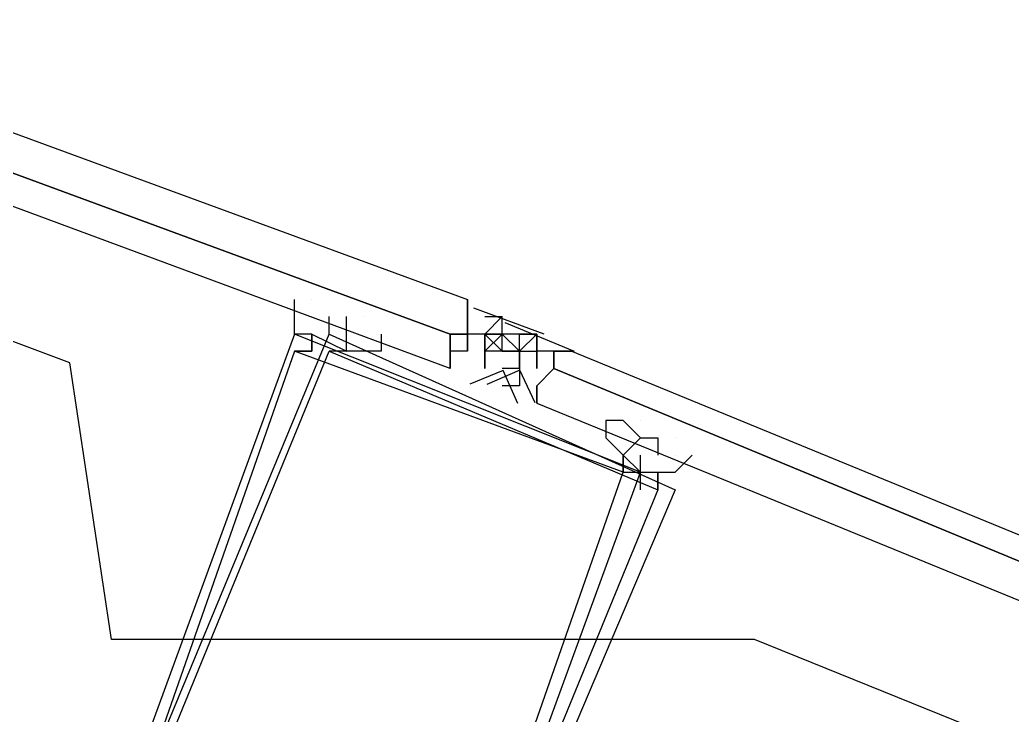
# Model space of a CAD drawing. Header units: feet. Extents: x -84 to 198, y -22 to 181.
# Drawn here: x 126.601 to 127.367, y 146.431 to 146.967 of the extents above; entities that cross this region are included whole.
import ezdxf

# ---------------------------------------------------------------- set-up
doc = ezdxf.new("R2010")
doc.units = ezdxf.units.FT
doc.layers.add('A-AREA-UNIDAD', color=30, linetype='CONTINUOUS')
doc.layers.add('A-LINEA', color=7, linetype='CONTINUOUS')

msp = doc.modelspace()

# ---------------------------------------------------------------- linework, layer by layer
at = {"layer": 'A-AREA-UNIDAD'}
msp.add_lwpolyline([(134, 143.5378), (130.912, 144.9422), (130.4, 144.9422), (130.208, 145.2622), (127.168, 146.4889), (126.672, 146.4889), (126.64, 146.7022), (123.52, 147.8578), (122.88, 147.8933), (122.848, 148.0889), (115.808, 150.2578), (115.2, 150.2578), (115.168, 150.4178), (111.328, 151.2178), (111.28, 151.3778), (104, 152.7289), (99.072, 153.3689), (92.192, 153.9022), (87.92, 153.9733)], dxfattribs=at)
at = {"layer": 'A-LINEA'}
for p, q in [((126.8267, 146.7511), (126.8267, 146.7511)), ((126.8267, 146.7511), (126.8267, 146.7511)), ((126.9467, 146.7511), (126.9467, 146.7511)), ((126.9467, 146.7511), (126.9467, 146.7511)), ((126.9467, 146.7511), (126.9467, 146.7511)), ((126.9467, 146.7511), (126.9467, 146.7511)), ((126.9512, 146.7445), (127.0056, 146.7245)), ((126.9512, 146.7445), (127.0056, 146.7245)), ((126.8267, 146.7378), (126.8267, 146.7378)), ((126.8267, 146.7378), (126.8267, 146.7378)), ((126.8667, 146.7378), (126.8667, 146.7378)), ((126.8667, 146.7378), (126.8667, 146.7378)), ((126.8667, 146.7378), (126.8667, 146.7378)), ((126.8667, 146.7378), (126.8667, 146.7378)), ((126.9467, 146.7378), (126.9467, 146.7378)), ((126.9467, 146.7378), (126.9467, 146.7378)), ((126.9467, 146.7244), (126.9467, 146.7378)), ((126.9467, 146.7378), (126.9467, 146.7378)), ((126.9467, 146.7378), (126.9467, 146.7378)), ((126.9467, 146.7378), (126.9467, 146.7378)), ((126.9467, 146.7378), (126.9467, 146.7378)), ((126.9467, 146.7378), (126.9467, 146.7378)), ((126.9467, 146.7378), (126.9467, 146.7378)), ((126.9467, 146.7378), (126.9467, 146.7378)), ((126.9467, 146.7378), (126.9467, 146.7378)), ((126.9467, 146.7378), (126.9467, 146.7378)), ((126.9467, 146.7244), (126.9467, 146.7378)), ((126.9467, 146.7244), (126.9467, 146.7378)), ((126.9467, 146.7378), (126.9467, 146.7378)), ((126.9467, 146.7378), (126.9467, 146.7378)), ((126.9467, 146.7378), (126.9467, 146.7378)), ((126.9467, 146.7378), (126.9467, 146.7378)), ((126.9467, 146.7378), (126.9467, 146.7378)), ((126.9467, 146.7378), (126.9467, 146.7378)), ((126.9467, 146.7378), (126.9467, 146.7378)), ((126.9467, 146.7378), (126.9467, 146.7378)), ((126.9467, 146.7244), (126.9467, 146.7378)), ((126.9467, 146.7378), (126.9467, 146.7378)), ((126.9467, 146.7378), (126.9467, 146.7378)), ((126.9467, 146.7378), (126.9467, 146.7378)), ((126.9467, 146.7378), (126.9467, 146.7378)), ((126.9467, 146.7378), (126.9467, 146.7378)), ((126.9467, 146.7378), (126.9467, 146.7378)), ((126.9467, 146.7378), (126.9467, 146.7378)), ((126.9467, 146.7378), (126.9467, 146.7378)), ((126.9467, 146.7378), (126.9467, 146.7378)), ((126.9467, 146.7244), (126.9467, 146.7378)), ((126.9467, 146.7244), (126.9467, 146.7378)), ((126.9467, 146.7378), (126.9467, 146.7378)), ((126.9467, 146.7378), (126.9467, 146.7378)), ((126.9467, 146.7378), (126.9467, 146.7378)), ((126.9467, 146.7378), (126.9467, 146.7378)), ((126.9467, 146.7378), (126.9467, 146.7378)), ((126.9467, 146.7378), (126.9467, 146.7378)), ((126.96, 146.7378), (126.96, 146.7378)), ((126.96, 146.7378), (126.96, 146.7378)), ((126.96, 146.7378), (126.96, 146.7378)), ((126.96, 146.7378), (126.96, 146.7378)), ((126.96, 146.7378), (126.96, 146.7378)), ((126.96, 146.7378), (126.96, 146.7378)), ((126.96, 146.7378), (126.96, 146.7378)), ((126.96, 146.7378), (126.96, 146.7378)), ((126.96, 146.7378), (126.9733, 146.7378)), ((126.96, 146.7378), (126.96, 146.7378)), ((126.96, 146.7378), (126.96, 146.7378)), ((126.96, 146.7378), (126.96, 146.7378)), ((126.96, 146.7378), (126.96, 146.7378)), ((126.96, 146.7378), (126.96, 146.7378)), ((126.96, 146.7378), (126.96, 146.7378)), ((126.96, 146.7378), (126.96, 146.7378)), ((126.96, 146.7378), (126.96, 146.7378)), ((126.96, 146.7378), (126.96, 146.7378)), ((126.96, 146.7378), (126.9733, 146.7378)), ((126.96, 146.7378), (126.96, 146.7378)), ((126.9733, 146.7244), (126.9733, 146.7378)), ((126.9733, 146.7378), (126.9733, 146.7378)), ((126.9733, 146.7378), (126.9733, 146.7378)), ((126.9733, 146.7378), (126.9733, 146.7378)), ((126.9733, 146.7378), (126.9733, 146.7378)), ((126.9733, 146.7378), (126.9733, 146.7378)), ((126.9733, 146.7378), (126.9733, 146.7378)), ((126.9733, 146.7378), (126.9733, 146.7378)), ((126.9733, 146.7244), (126.9733, 146.7378)), ((126.9733, 146.7378), (126.9733, 146.7378)), ((126.9733, 146.7378), (126.9733, 146.7378)), ((126.9733, 146.7378), (126.9733, 146.7378)), ((126.9733, 146.7378), (126.9733, 146.7378)), ((126.9733, 146.7378), (126.9733, 146.7378)), ((126.9733, 146.7378), (126.9733, 146.7378)), ((126.9733, 146.7378), (126.9733, 146.7378)), ((126.9754, 146.7333), (127.029, 146.7112)), ((126.9754, 146.7333), (127.029, 146.7112)), ((126.9333, 146.7244), (126.9333, 146.7244)), ((126.9333, 146.7244), (126.9333, 146.7244)), ((126.9333, 146.7244), (126.9333, 146.7244)), ((126.9333, 146.7244), (126.9333, 146.7244)), ((126.9333, 146.7244), (126.9333, 146.7244)), ((126.9333, 146.7244), (126.9333, 146.7244)), ((126.9467, 146.7111), (126.9467, 146.7244)), ((126.9467, 146.7244), (126.9467, 146.7244)), ((126.9467, 146.7244), (126.9467, 146.7244)), ((126.9467, 146.7244), (126.9467, 146.7244)), ((126.9467, 146.7111), (126.9467, 146.7244)), ((126.9467, 146.7244), (126.9467, 146.7244)), ((126.9467, 146.7244), (126.9467, 146.7111)), ((126.9467, 146.7244), (126.9467, 146.7244)), ((126.9467, 146.7244), (126.9467, 146.7244)), ((126.96, 146.7244), (126.9467, 146.7244)), ((126.96, 146.7244), (126.9467, 146.7244)), ((126.9467, 146.7244), (126.9467, 146.7244)), ((126.9467, 146.7244), (126.9467, 146.7244)), ((126.9467, 146.7244), (126.9467, 146.7244)), ((126.9467, 146.7244), (126.9467, 146.7244)), ((126.9467, 146.7244), (126.9467, 146.7244)), ((126.9467, 146.7244), (126.9467, 146.7244)), ((126.9467, 146.7244), (126.9467, 146.7244)), ((126.9467, 146.7244), (126.9467, 146.7244)), ((126.9467, 146.7244), (126.9467, 146.7244)), ((126.9467, 146.7244), (126.9467, 146.7244)), ((126.9467, 146.7111), (126.9467, 146.7244)), ((126.9467, 146.7244), (126.9467, 146.7244)), ((126.9467, 146.7244), (126.9467, 146.7244)), ((126.9467, 146.7244), (126.9467, 146.7244)), ((126.9467, 146.7111), (126.9467, 146.7244)), ((126.9467, 146.7244), (126.9467, 146.7244)), ((126.9467, 146.7244), (126.9467, 146.7111)), ((126.9467, 146.7244), (126.9467, 146.7244)), ((126.9467, 146.7244), (126.9467, 146.7244)), ((126.96, 146.7244), (126.9467, 146.7244)), ((126.96, 146.7244), (126.9467, 146.7244)), ((126.9467, 146.7244), (126.9467, 146.7244)), ((126.9467, 146.7244), (126.9467, 146.7244)), ((126.9467, 146.7244), (126.9467, 146.7244)), ((126.9467, 146.7244), (126.9467, 146.7244)), ((126.9467, 146.7244), (126.9467, 146.7244)), ((126.9467, 146.7244), (126.9467, 146.7244)), ((126.9467, 146.7244), (126.9467, 146.7244)), ((126.9467, 146.7244), (126.9467, 146.7244)), ((126.9467, 146.7244), (126.9467, 146.7244)), ((126.9467, 146.7244), (126.9467, 146.7244)), ((126.96, 146.7244), (126.96, 146.7244)), ((126.96, 146.7244), (126.96, 146.7244)), ((126.96, 146.7244), (126.96, 146.7244)), ((126.96, 146.7244), (126.96, 146.7244)), ((126.96, 146.7244), (126.96, 146.7111)), ((126.9733, 146.7244), (126.96, 146.7111)), ((126.9733, 146.7111), (126.96, 146.7244)), ((126.9733, 146.7244), (126.96, 146.7244)), ((126.96, 146.7244), (126.96, 146.7244)), ((126.96, 146.7244), (126.96, 146.7244)), ((126.9733, 146.7244), (126.96, 146.7244)), ((126.96, 146.7244), (126.96, 146.7244)), ((126.96, 146.7244), (126.96, 146.7244)), ((126.9733, 146.7244), (126.96, 146.7244)), ((126.96, 146.7244), (126.96, 146.7244)), ((126.96, 146.7244), (126.96, 146.7244)), ((126.96, 146.7244), (126.96, 146.7244)), ((126.9733, 146.7244), (126.96, 146.7244)), ((126.96, 146.7244), (126.96, 146.7244)), ((126.96, 146.7244), (126.96, 146.7244)), ((126.96, 146.7244), (126.96, 146.7244)), ((126.96, 146.7111), (126.96, 146.7244)), ((126.96, 146.7244), (126.96, 146.7244)), ((126.96, 146.7244), (126.96, 146.7244)), ((126.96, 146.7244), (126.96, 146.7244)), ((126.96, 146.7244), (126.96, 146.7244)), ((126.96, 146.7244), (126.96, 146.7244)), ((126.96, 146.7244), (126.96, 146.7244)), ((126.96, 146.7244), (126.96, 146.7244)), ((126.96, 146.7244), (126.96, 146.7244)), ((126.96, 146.7244), (126.96, 146.7244)), ((126.96, 146.7244), (126.96, 146.7244)), ((126.96, 146.7244), (126.96, 146.7244)), ((126.96, 146.7244), (126.96, 146.7244)), ((126.96, 146.7244), (126.96, 146.7244)), ((126.96, 146.7244), (126.96, 146.7244)), ((126.96, 146.7244), (126.96, 146.7244)), ((126.96, 146.7244), (126.96, 146.7244)), ((126.96, 146.7244), (126.9733, 146.7244)), ((126.96, 146.7244), (126.9733, 146.7244)), ((126.96, 146.7244), (126.9733, 146.7244)), ((126.96, 146.7244), (126.96, 146.7244)), ((126.96, 146.7244), (126.96, 146.7244)), ((126.96, 146.7244), (126.96, 146.7244)), ((126.96, 146.7244), (126.96, 146.7244)), ((126.96, 146.7244), (126.96, 146.7111)), ((126.9733, 146.7244), (126.96, 146.7111)), ((126.9733, 146.7111), (126.96, 146.7244)), ((126.9733, 146.7244), (126.96, 146.7244)), ((126.96, 146.7244), (126.96, 146.7244)), ((126.96, 146.7244), (126.96, 146.7244)), ((126.9733, 146.7244), (126.96, 146.7244)), ((126.96, 146.7244), (126.96, 146.7244)), ((126.96, 146.7244), (126.96, 146.7244)), ((126.9733, 146.7244), (126.96, 146.7244)), ((126.96, 146.7244), (126.96, 146.7244)), ((126.96, 146.7244), (126.96, 146.7244)), ((126.96, 146.7244), (126.96, 146.7244)), ((126.9733, 146.7244), (126.96, 146.7244)), ((126.96, 146.7244), (126.96, 146.7244)), ((126.96, 146.7244), (126.96, 146.7244)), ((126.96, 146.7244), (126.96, 146.7244)), ((126.96, 146.7111), (126.96, 146.7244)), ((126.96, 146.7244), (126.96, 146.7244)), ((126.96, 146.7244), (126.96, 146.7244)), ((126.96, 146.7244), (126.96, 146.7244)), ((126.96, 146.7244), (126.96, 146.7244)), ((126.96, 146.7244), (126.96, 146.7244)), ((126.96, 146.7244), (126.96, 146.7244)), ((126.96, 146.7244), (126.96, 146.7244)), ((126.96, 146.7244), (126.96, 146.7244)), ((126.96, 146.7244), (126.96, 146.7244)), ((126.96, 146.7244), (126.96, 146.7244)), ((126.96, 146.7244), (126.96, 146.7244)), ((126.96, 146.7244), (126.96, 146.7244)), ((126.96, 146.7244), (126.96, 146.7244)), ((126.96, 146.7244), (126.96, 146.7244)), ((126.96, 146.7244), (126.96, 146.7244)), ((126.96, 146.7244), (126.96, 146.7244)), ((126.96, 146.7244), (126.9733, 146.7244)), ((126.96, 146.7244), (126.9733, 146.7244)), ((126.96, 146.7244), (126.9733, 146.7244)), ((126.9733, 146.7244), (126.9733, 146.7244)), ((126.9733, 146.7244), (126.9733, 146.7244)), ((126.9733, 146.7244), (126.9733, 146.7244)), ((126.9733, 146.7244), (126.9733, 146.7244)), ((126.9733, 146.7244), (126.9733, 146.7244)), ((126.9733, 146.7244), (126.9733, 146.7244)), ((126.9733, 146.7244), (126.9733, 146.7244)), ((126.9733, 146.7244), (126.9733, 146.7244)), ((126.9733, 146.7244), (126.9733, 146.7244)), ((126.9733, 146.7244), (126.9733, 146.7244)), ((126.9733, 146.7244), (126.9733, 146.7244)), ((126.9733, 146.7244), (126.9733, 146.7244)), ((126.9733, 146.7244), (126.9733, 146.7244)), ((126.9733, 146.7244), (126.9733, 146.7244)), ((126.9733, 146.7244), (126.9733, 146.7244)), ((126.9733, 146.7244), (126.9733, 146.7244)), ((126.9733, 146.7244), (126.9733, 146.7244)), ((126.9733, 146.7244), (126.9733, 146.7244)), ((126.9733, 146.7244), (126.9733, 146.7244)), ((126.9867, 146.7244), (126.9733, 146.7244)), ((126.9867, 146.7244), (126.9733, 146.7244)), ((126.9733, 146.7244), (126.9733, 146.7244)), ((126.9733, 146.7244), (126.9733, 146.7244)), ((126.9733, 146.7244), (126.9733, 146.7244)), ((126.9733, 146.7244), (126.9733, 146.7244)), ((126.9733, 146.7244), (126.9733, 146.7244)), ((126.9733, 146.7244), (126.9733, 146.7244)), ((126.9733, 146.7244), (126.9733, 146.7244)), ((126.9733, 146.7244), (126.9733, 146.7244)), ((126.9733, 146.7244), (126.9733, 146.7244)), ((126.9733, 146.7111), (126.9733, 146.7244)), ((126.9733, 146.7244), (126.9733, 146.7244)), ((126.9733, 146.7244), (126.9733, 146.7244)), ((126.9867, 146.7244), (126.9733, 146.7244)), ((126.9733, 146.7244), (126.9733, 146.7244)), ((126.9733, 146.7244), (126.9733, 146.7244)), ((126.9733, 146.7244), (126.9733, 146.7244)), ((126.9733, 146.7244), (126.9733, 146.7244)), ((126.9733, 146.7244), (126.9733, 146.7244)), ((126.9733, 146.7244), (126.9733, 146.7244)), ((126.9733, 146.7244), (126.9733, 146.7244)), ((126.9733, 146.7244), (126.9733, 146.7244)), ((126.9733, 146.7244), (126.9733, 146.7244)), ((126.9733, 146.7244), (126.9733, 146.7244)), ((126.9733, 146.7244), (126.9733, 146.7244)), ((126.9733, 146.7244), (126.9733, 146.7244)), ((126.9733, 146.7244), (126.9733, 146.7244)), ((126.9733, 146.7244), (126.9733, 146.7244)), ((126.9733, 146.7244), (126.9733, 146.7244)), ((126.9733, 146.7244), (126.9733, 146.7244)), ((126.9733, 146.7244), (126.9733, 146.7244)), ((126.9733, 146.7244), (126.9733, 146.7244)), ((126.9733, 146.7244), (126.9733, 146.7244)), ((126.9733, 146.7244), (126.9733, 146.7244)), ((126.9733, 146.7244), (126.9733, 146.7244)), ((126.9733, 146.7244), (126.9733, 146.7244)), ((126.9733, 146.7244), (126.9733, 146.7244)), ((126.9733, 146.7244), (126.9733, 146.7244)), ((126.9733, 146.7244), (126.9733, 146.7244)), ((126.9733, 146.7244), (126.9733, 146.7244)), ((126.9733, 146.7244), (126.9733, 146.7244)), ((126.9733, 146.7244), (126.9733, 146.7244)), ((126.9733, 146.7244), (126.9733, 146.7244)), ((126.9733, 146.7244), (126.9733, 146.7244)), ((126.9733, 146.7244), (126.9733, 146.7244)), ((126.9733, 146.7244), (126.9733, 146.7244)), ((126.9733, 146.7244), (126.9733, 146.7244)), ((126.9733, 146.7244), (126.9733, 146.7244)), ((126.9733, 146.7244), (126.9733, 146.7244)), ((126.9733, 146.7244), (126.9733, 146.7244)), ((126.9733, 146.7244), (126.9733, 146.7244)), ((126.9733, 146.7244), (126.9733, 146.7244)), ((126.9733, 146.7244), (126.9733, 146.7244)), ((126.9867, 146.7244), (126.9733, 146.7244)), ((126.9867, 146.7244), (126.9733, 146.7244)), ((126.9733, 146.7244), (126.9733, 146.7244)), ((126.9733, 146.7244), (126.9733, 146.7244)), ((126.9733, 146.7244), (126.9733, 146.7244)), ((126.9733, 146.7244), (126.9733, 146.7244)), ((126.9733, 146.7244), (126.9733, 146.7244)), ((126.9733, 146.7244), (126.9733, 146.7244)), ((126.9733, 146.7244), (126.9733, 146.7244)), ((126.9733, 146.7244), (126.9733, 146.7244)), ((126.9733, 146.7244), (126.9733, 146.7244)), ((126.9733, 146.7111), (126.9733, 146.7244)), ((126.9733, 146.7244), (126.9733, 146.7244)), ((126.9733, 146.7244), (126.9733, 146.7244)), ((126.9867, 146.7244), (126.9733, 146.7244)), ((126.9733, 146.7244), (126.9733, 146.7244)), ((126.9733, 146.7244), (126.9733, 146.7244)), ((126.9733, 146.7244), (126.9733, 146.7244)), ((126.9733, 146.7244), (126.9733, 146.7244)), ((126.9733, 146.7244), (126.9733, 146.7244)), ((126.9733, 146.7244), (126.9733, 146.7244)), ((126.9733, 146.7244), (126.9733, 146.7244)), ((126.9733, 146.7244), (126.9733, 146.7244)), ((126.9733, 146.7244), (126.9733, 146.7244)), ((126.9733, 146.7244), (126.9733, 146.7244)), ((126.9733, 146.7244), (126.9733, 146.7244)), ((126.9733, 146.7244), (126.9733, 146.7244)), ((126.9733, 146.7244), (126.9733, 146.7244)), ((126.9733, 146.7244), (126.9733, 146.7244)), ((126.9733, 146.7244), (126.9733, 146.7244)), ((126.9733, 146.7244), (126.9733, 146.7244)), ((126.9733, 146.7244), (126.9733, 146.7244)), ((126.9733, 146.7244), (126.9733, 146.7244)), ((126.9733, 146.7244), (126.9733, 146.7244)), ((126.9733, 146.7244), (126.9733, 146.7244)), ((126.9867, 146.7111), (126.9867, 146.7244)), ((126.9867, 146.7244), (126.9867, 146.7244)), ((126.9867, 146.7244), (127, 146.7244)), ((126.9867, 146.7244), (126.9867, 146.7244)), ((126.9867, 146.7244), (126.9867, 146.7244)), ((126.9867, 146.7244), (126.9867, 146.7244)), ((126.9867, 146.7244), (126.9867, 146.7244)), ((126.9867, 146.7244), (126.9867, 146.7244)), ((126.9867, 146.7244), (126.9867, 146.7244)), ((126.9867, 146.7244), (126.9867, 146.7244)), ((126.9867, 146.7244), (126.9867, 146.7244)), ((126.9867, 146.7244), (126.9867, 146.7244)), ((126.9867, 146.7244), (126.9867, 146.7244)), ((126.9867, 146.7244), (126.9867, 146.7244)), ((126.9867, 146.7244), (126.9867, 146.7244)), ((126.9867, 146.7244), (126.9867, 146.7244)), ((126.9867, 146.7244), (126.9867, 146.7244)), ((126.9867, 146.7244), (126.9867, 146.7244)), ((126.9867, 146.7244), (126.9867, 146.7244)), ((126.9867, 146.7244), (126.9867, 146.7244)), ((126.9867, 146.7244), (126.9867, 146.7244)), ((126.9867, 146.7244), (126.9867, 146.7244)), ((126.9867, 146.7244), (126.9867, 146.7244)), ((126.9867, 146.7244), (126.9867, 146.7244)), ((126.9867, 146.7244), (126.9867, 146.7244)), ((126.9867, 146.7244), (126.9867, 146.7244)), ((126.9867, 146.7244), (126.9867, 146.7244)), ((126.9867, 146.7244), (126.9867, 146.7244)), ((127, 146.7244), (126.9867, 146.7244)), ((126.9867, 146.7244), (126.9867, 146.7244)), ((126.9867, 146.7244), (126.9867, 146.7244)), ((126.9867, 146.7244), (126.9867, 146.7244)), ((126.9867, 146.7244), (126.9867, 146.7244)), ((126.9867, 146.7244), (126.9867, 146.7244)), ((126.9867, 146.7244), (126.9867, 146.7244)), ((126.9867, 146.7244), (126.9867, 146.7244)), ((126.9867, 146.7244), (126.9867, 146.7244)), ((126.9867, 146.7244), (126.9867, 146.7244)), ((126.9867, 146.7244), (126.9867, 146.7244)), ((126.9867, 146.7244), (126.9867, 146.7244)), ((126.9867, 146.7244), (126.9867, 146.7244)), ((126.9867, 146.7244), (126.9867, 146.7244)), ((126.9867, 146.7111), (126.9867, 146.7244)), ((126.9867, 146.7244), (126.9867, 146.7244)), ((126.9867, 146.7244), (127, 146.7244)), ((126.9867, 146.7244), (126.9867, 146.7244)), ((126.9867, 146.7244), (126.9867, 146.7244)), ((126.9867, 146.7244), (126.9867, 146.7244)), ((126.9867, 146.7244), (126.9867, 146.7244)), ((126.9867, 146.7244), (126.9867, 146.7244)), ((126.9867, 146.7244), (126.9867, 146.7244)), ((126.9867, 146.7244), (126.9867, 146.7244)), ((126.9867, 146.7244), (126.9867, 146.7244)), ((126.9867, 146.7244), (126.9867, 146.7244)), ((126.9867, 146.7244), (126.9867, 146.7244)), ((126.9867, 146.7244), (126.9867, 146.7244)), ((126.9867, 146.7244), (126.9867, 146.7244)), ((126.9867, 146.7244), (126.9867, 146.7244)), ((126.9867, 146.7244), (126.9867, 146.7244)), ((126.9867, 146.7244), (126.9867, 146.7244)), ((126.9867, 146.7244), (126.9867, 146.7244)), ((126.9867, 146.7244), (126.9867, 146.7244)), ((126.9867, 146.7244), (126.9867, 146.7244)), ((126.9867, 146.7244), (126.9867, 146.7244)), ((126.9867, 146.7244), (126.9867, 146.7244)), ((126.9867, 146.7244), (126.9867, 146.7244)), ((126.9867, 146.7244), (126.9867, 146.7244)), ((126.9867, 146.7244), (126.9867, 146.7244)), ((126.9867, 146.7244), (126.9867, 146.7244)), ((126.9867, 146.7244), (126.9867, 146.7244)), ((127, 146.7244), (126.9867, 146.7244)), ((126.9867, 146.7244), (126.9867, 146.7244)), ((126.9867, 146.7244), (126.9867, 146.7244)), ((126.9867, 146.7244), (126.9867, 146.7244)), ((126.9867, 146.7244), (126.9867, 146.7244)), ((126.9867, 146.7244), (126.9867, 146.7244)), ((126.9867, 146.7244), (126.9867, 146.7244)), ((126.9867, 146.7244), (126.9867, 146.7244)), ((126.9867, 146.7244), (126.9867, 146.7244)), ((126.9867, 146.7244), (126.9867, 146.7244)), ((126.9867, 146.7244), (126.9867, 146.7244)), ((126.9867, 146.7244), (126.9867, 146.7244)), ((126.9867, 146.7244), (126.9867, 146.7244)), ((126.9867, 146.7244), (126.9867, 146.7244)), ((127, 146.7244), (127, 146.7244)), ((127, 146.7244), (127, 146.7244)), ((127, 146.7244), (127, 146.7111)), ((127, 146.7244), (127, 146.7244)), ((127, 146.7244), (127, 146.7244)), ((127, 146.7244), (127, 146.7244)), ((127, 146.7244), (127, 146.7244)), ((127, 146.7244), (127, 146.7244)), ((127, 146.7244), (127, 146.7244)), ((127, 146.7244), (127, 146.7244)), ((127, 146.7244), (127, 146.7244)), ((127, 146.7244), (127, 146.7244)), ((127, 146.7244), (127, 146.7244)), ((127, 146.7244), (127, 146.7111)), ((127, 146.7244), (127, 146.7244)), ((127, 146.7244), (127, 146.7244)), ((127, 146.7244), (127, 146.7244)), ((127, 146.7244), (127, 146.7244)), ((127, 146.7244), (127, 146.7244)), ((127, 146.7244), (127, 146.7244)), ((127, 146.7244), (127, 146.7244)), ((127, 146.7244), (127, 146.7244)), ((126.9333, 146.7111), (126.9333, 146.7111)), ((126.9333, 146.7111), (126.9333, 146.7111)), ((126.9333, 146.7111), (126.9333, 146.7111)), ((126.9333, 146.7111), (126.9333, 146.7111)), ((126.9333, 146.7111), (126.9333, 146.7111)), ((126.9333, 146.7111), (126.9333, 146.7111)), ((126.9467, 146.7111), (126.9333, 146.7111)), ((126.9467, 146.7111), (126.9333, 146.7111)), ((126.9333, 146.7111), (126.9333, 146.6978)), ((126.9333, 146.7111), (126.9333, 146.7111)), ((126.9333, 146.7111), (126.9333, 146.7111)), ((126.9333, 146.7111), (126.9333, 146.7111)), ((126.9333, 146.7111), (126.9333, 146.7111)), ((126.9333, 146.7111), (126.9333, 146.7111)), ((126.9333, 146.7111), (126.9333, 146.7111)), ((126.9333, 146.7111), (126.9333, 146.7111)), ((126.9467, 146.7111), (126.9333, 146.7111)), ((126.9467, 146.7111), (126.9333, 146.7111)), ((126.9333, 146.7111), (126.9333, 146.6978)), ((126.9333, 146.7111), (126.9333, 146.7111)), ((126.9467, 146.7111), (126.9467, 146.7111)), ((126.9467, 146.7111), (126.9467, 146.7111)), ((126.9467, 146.7111), (126.9467, 146.7111)), ((126.9467, 146.7111), (126.9467, 146.7111)), ((126.9467, 146.7111), (126.9467, 146.7111)), ((126.9467, 146.7111), (126.9467, 146.7111)), ((126.9467, 146.7111), (126.9467, 146.7111)), ((126.9467, 146.7111), (126.9467, 146.7111)), ((126.9467, 146.7111), (126.9467, 146.7111)), ((126.9467, 146.7111), (126.9467, 146.7111)), ((126.9467, 146.7111), (126.9467, 146.7111)), ((126.9467, 146.7111), (126.9467, 146.7111)), ((126.9467, 146.7111), (126.9467, 146.7111)), ((126.9467, 146.7111), (126.9467, 146.7111)), ((126.9467, 146.7111), (126.9467, 146.7111)), ((126.9467, 146.7111), (126.9467, 146.7111)), ((126.9467, 146.7111), (126.9467, 146.7111)), ((126.9467, 146.7111), (126.9467, 146.7111)), ((126.9467, 146.7111), (126.9467, 146.7111)), ((126.9467, 146.7111), (126.9467, 146.7111)), ((126.9467, 146.7111), (126.9467, 146.7111)), ((126.9467, 146.7111), (126.9467, 146.7111)), ((126.96, 146.7111), (126.96, 146.7111)), ((126.96, 146.7111), (126.96, 146.7111)), ((126.96, 146.7111), (126.96, 146.7111)), ((126.96, 146.6978), (126.96, 146.7111)), ((126.96, 146.7111), (126.96, 146.7111)), ((126.96, 146.7111), (126.96, 146.7111)), ((126.96, 146.7111), (126.96, 146.7111)), ((126.96, 146.7111), (126.96, 146.7111)), ((126.96, 146.7111), (126.96, 146.7111)), ((126.96, 146.6978), (126.96, 146.7111)), ((126.96, 146.7111), (126.96, 146.7111)), ((126.9733, 146.7111), (126.96, 146.7111)), ((126.96, 146.7111), (126.96, 146.7111)), ((126.96, 146.7111), (126.96, 146.7111)), ((126.96, 146.7111), (126.96, 146.7111)), ((126.96, 146.7111), (126.96, 146.7111)), ((126.96, 146.7111), (126.96, 146.7111)), ((126.96, 146.7111), (126.96, 146.7111)), ((126.96, 146.7111), (126.96, 146.7111)), ((126.96, 146.7111), (126.96, 146.7111)), ((126.96, 146.7111), (126.96, 146.7111)), ((126.96, 146.7111), (126.96, 146.7111)), ((126.96, 146.7111), (126.96, 146.7111)), ((126.96, 146.7111), (126.96, 146.7111)), ((126.96, 146.7111), (126.96, 146.7111)), ((126.96, 146.6978), (126.96, 146.7111)), ((126.96, 146.7111), (126.96, 146.7111)), ((126.96, 146.7111), (126.96, 146.7111)), ((126.96, 146.7111), (126.96, 146.7111)), ((126.96, 146.7111), (126.96, 146.7111)), ((126.96, 146.7111), (126.96, 146.7111)), ((126.96, 146.6978), (126.96, 146.7111)), ((126.96, 146.7111), (126.96, 146.7111)), ((126.9733, 146.7111), (126.96, 146.7111)), ((126.96, 146.7111), (126.96, 146.7111)), ((126.96, 146.7111), (126.96, 146.7111)), ((126.96, 146.7111), (126.96, 146.7111)), ((126.96, 146.7111), (126.96, 146.7111)), ((126.96, 146.7111), (126.96, 146.7111)), ((126.96, 146.7111), (126.96, 146.7111)), ((126.96, 146.7111), (126.96, 146.7111)), ((126.96, 146.7111), (126.96, 146.7111)), ((126.96, 146.7111), (126.96, 146.7111)), ((126.96, 146.7111), (126.96, 146.7111)), ((126.9733, 146.7111), (126.9733, 146.7111)), ((126.9733, 146.7111), (126.9733, 146.7111)), ((126.9733, 146.7111), (126.9867, 146.7111)), ((126.9733, 146.7111), (126.9733, 146.7111)), ((126.9733, 146.7111), (126.9733, 146.7111)), ((126.9733, 146.7111), (126.9733, 146.7111)), ((126.9733, 146.7111), (126.9733, 146.7111)), ((126.9733, 146.7111), (126.9733, 146.7111)), ((126.9733, 146.7111), (126.9733, 146.7111)), ((126.9733, 146.7111), (126.9733, 146.7111)), ((126.9733, 146.7111), (126.9733, 146.7111)), ((126.9733, 146.7111), (126.9733, 146.7111)), ((126.9733, 146.7111), (126.9733, 146.7111)), ((126.9733, 146.7111), (126.9733, 146.7111)), ((126.9733, 146.7111), (126.9733, 146.7111)), ((126.9733, 146.7111), (126.9733, 146.7111)), ((126.9733, 146.7111), (126.9733, 146.7111)), ((126.9733, 146.7111), (126.9733, 146.7111)), ((126.9733, 146.7111), (126.9733, 146.7111)), ((126.9733, 146.7111), (126.9733, 146.7111)), ((126.9733, 146.7111), (126.9733, 146.7111)), ((126.9733, 146.7111), (126.9733, 146.7111)), ((126.9733, 146.7111), (126.9733, 146.7111)), ((126.9733, 146.7111), (126.9733, 146.7111)), ((126.9733, 146.7111), (126.9733, 146.7111)), ((126.9733, 146.7111), (126.9733, 146.7111)), ((126.9733, 146.7111), (126.9733, 146.7111)), ((126.9733, 146.7111), (126.9733, 146.7111)), ((126.9733, 146.7111), (126.9733, 146.7111)), ((126.9733, 146.7111), (126.9733, 146.7111)), ((126.9733, 146.7111), (126.9733, 146.7111)), ((126.9733, 146.7111), (126.9733, 146.7111)), ((126.9733, 146.7111), (126.9733, 146.7111)), ((126.9733, 146.7111), (126.9733, 146.7111)), ((126.9733, 146.7111), (126.9733, 146.7111)), ((126.9733, 146.7111), (126.9733, 146.7111)), ((126.9733, 146.7111), (126.9733, 146.7111)), ((126.9733, 146.7111), (126.9733, 146.7111)), ((126.9733, 146.7111), (126.9733, 146.7111)), ((126.9733, 146.7111), (126.9733, 146.7111)), ((126.9733, 146.7111), (126.9733, 146.7111)), ((126.9733, 146.7111), (126.9733, 146.7111)), ((126.9733, 146.7111), (126.9733, 146.7111)), ((126.9733, 146.7111), (126.9733, 146.7111)), ((126.9733, 146.7111), (126.9733, 146.7111)), ((126.9733, 146.7111), (126.9733, 146.7111)), ((126.9733, 146.7111), (126.9733, 146.7111)), ((126.9733, 146.7111), (126.9733, 146.7111)), ((126.9733, 146.7111), (126.9733, 146.7111)), ((126.9733, 146.7111), (126.9733, 146.7111)), ((126.9733, 146.7111), (126.9733, 146.7111)), ((126.9733, 146.7111), (126.9733, 146.7111)), ((126.9733, 146.7111), (126.9733, 146.7111)), ((126.9733, 146.7111), (126.9867, 146.7111)), ((126.9733, 146.7111), (126.9733, 146.7111)), ((126.9733, 146.7111), (126.9733, 146.7111)), ((126.9733, 146.7111), (126.9733, 146.7111)), ((126.9733, 146.7111), (126.9733, 146.7111)), ((126.9733, 146.7111), (126.9733, 146.7111)), ((126.9733, 146.7111), (126.9733, 146.7111)), ((126.9733, 146.7111), (126.9733, 146.7111)), ((126.9733, 146.7111), (126.9733, 146.7111)), ((126.9733, 146.7111), (126.9733, 146.7111)), ((126.9733, 146.7111), (126.9733, 146.7111)), ((126.9733, 146.7111), (126.9733, 146.7111)), ((126.9733, 146.7111), (126.9733, 146.7111)), ((126.9733, 146.7111), (126.9733, 146.7111)), ((126.9733, 146.7111), (126.9733, 146.7111)), ((126.9733, 146.7111), (126.9733, 146.7111)), ((126.9733, 146.7111), (126.9733, 146.7111)), ((126.9733, 146.7111), (126.9733, 146.7111)), ((126.9733, 146.7111), (126.9733, 146.7111)), ((126.9733, 146.7111), (126.9733, 146.7111)), ((126.9733, 146.7111), (126.9733, 146.7111)), ((126.9733, 146.7111), (126.9733, 146.7111)), ((126.9733, 146.7111), (126.9733, 146.7111)), ((126.9733, 146.7111), (126.9733, 146.7111)), ((126.9733, 146.7111), (126.9733, 146.7111)), ((126.9733, 146.7111), (126.9733, 146.7111)), ((126.9733, 146.7111), (126.9733, 146.7111)), ((126.9733, 146.7111), (126.9733, 146.7111)), ((126.9733, 146.7111), (126.9733, 146.7111)), ((126.9733, 146.7111), (126.9733, 146.7111)), ((126.9733, 146.7111), (126.9733, 146.7111)), ((126.9733, 146.7111), (126.9733, 146.7111)), ((126.9733, 146.7111), (126.9733, 146.7111)), ((126.9733, 146.7111), (126.9733, 146.7111)), ((126.9733, 146.7111), (126.9733, 146.7111)), ((126.9733, 146.7111), (126.9733, 146.7111)), ((126.9733, 146.7111), (126.9733, 146.7111)), ((126.9733, 146.7111), (126.9733, 146.7111)), ((126.9733, 146.7111), (126.9733, 146.7111)), ((126.9733, 146.7111), (126.9733, 146.7111)), ((126.9733, 146.7111), (126.9733, 146.7111)), ((126.9733, 146.7111), (126.9733, 146.7111)), ((126.9733, 146.7111), (126.9733, 146.7111)), ((126.9733, 146.7111), (126.9733, 146.7111)), ((126.9733, 146.7111), (126.9733, 146.7111)), ((126.9733, 146.7111), (126.9733, 146.7111)), ((126.9733, 146.7111), (126.9733, 146.7111)), ((126.9733, 146.7111), (126.9733, 146.7111)), ((126.9733, 146.7111), (126.9733, 146.7111)), ((126.9867, 146.7111), (126.9867, 146.7111)), ((126.9867, 146.7111), (126.9867, 146.7111)), ((126.9867, 146.7111), (126.9867, 146.7111)), ((126.9867, 146.7111), (126.9867, 146.7111)), ((126.9867, 146.7111), (126.9867, 146.7111)), ((126.9867, 146.7111), (126.9867, 146.6978)), ((126.9867, 146.7111), (127, 146.7111)), ((126.9867, 146.7111), (126.9867, 146.7111)), ((126.9867, 146.7111), (126.9867, 146.7111)), ((126.9867, 146.7111), (126.9867, 146.7111)), ((126.9867, 146.7111), (126.9867, 146.7111)), ((126.9867, 146.7111), (126.9867, 146.7111)), ((126.9867, 146.7111), (126.9867, 146.7111)), ((126.9867, 146.7111), (126.9867, 146.7111)), ((126.9867, 146.7111), (126.9867, 146.6978)), ((126.9867, 146.7111), (126.9867, 146.7111)), ((126.9867, 146.7111), (126.9867, 146.7111)), ((126.9867, 146.7111), (126.9867, 146.7111)), ((126.9867, 146.7111), (127, 146.7111)), ((126.9867, 146.7111), (126.9867, 146.7111)), ((126.9867, 146.7111), (126.9867, 146.7111)), ((126.9867, 146.7111), (126.9867, 146.7111)), ((126.9867, 146.7111), (126.9867, 146.7111)), ((126.9867, 146.7111), (126.9867, 146.7111)), ((126.9867, 146.7111), (126.9867, 146.7111)), ((126.9867, 146.7111), (126.9867, 146.7111)), ((126.9867, 146.7111), (126.9867, 146.7111)), ((126.9867, 146.7111), (126.9867, 146.7111)), ((126.9867, 146.7111), (126.9867, 146.7111)), ((126.9867, 146.6978), (126.9867, 146.7111)), ((126.9867, 146.7111), (126.9867, 146.7111)), ((126.9867, 146.7111), (126.9867, 146.7111)), ((126.9867, 146.7111), (126.9867, 146.7111)), ((126.9867, 146.7111), (126.9867, 146.7111)), ((126.9867, 146.7111), (126.9867, 146.7111)), ((126.9867, 146.7111), (126.9867, 146.7111)), ((126.9867, 146.7111), (126.9867, 146.7111)), ((126.9867, 146.7111), (126.9867, 146.7111)), ((126.9867, 146.7111), (126.9867, 146.7111)), ((126.9867, 146.7111), (126.9867, 146.7111)), ((126.9867, 146.7111), (126.9867, 146.7111)), ((126.9867, 146.7111), (126.9867, 146.7111)), ((126.9867, 146.7111), (126.9867, 146.7111)), ((126.9867, 146.7111), (126.9867, 146.7111)), ((126.9867, 146.7111), (126.9867, 146.7111)), ((126.9867, 146.7111), (126.9867, 146.7111)), ((126.9867, 146.7111), (126.9867, 146.7111)), ((126.9867, 146.7111), (126.9867, 146.7111)), ((126.9867, 146.7111), (126.9867, 146.7111)), ((126.9867, 146.7111), (126.9867, 146.7111)), ((126.9867, 146.7111), (126.9867, 146.7111)), ((126.9867, 146.7111), (126.9867, 146.7111)), ((126.9867, 146.7111), (126.9867, 146.7111)), ((126.9867, 146.7111), (126.9867, 146.7111)), ((126.9867, 146.7111), (126.9867, 146.7111)), ((126.9867, 146.7111), (126.9867, 146.7111)), ((126.9867, 146.7111), (126.9867, 146.7111)), ((126.9867, 146.7111), (126.9867, 146.7111)), ((126.9867, 146.7111), (126.9867, 146.7111)), ((126.9867, 146.7111), (126.9867, 146.7111)), ((126.9867, 146.7111), (126.9867, 146.7111)), ((126.9867, 146.7111), (126.9867, 146.7111)), ((126.9867, 146.7111), (126.9867, 146.6978)), ((126.9867, 146.7111), (127, 146.7111)), ((126.9867, 146.7111), (126.9867, 146.7111)), ((126.9867, 146.7111), (126.9867, 146.7111)), ((126.9867, 146.7111), (126.9867, 146.7111)), ((126.9867, 146.7111), (126.9867, 146.7111)), ((126.9867, 146.7111), (126.9867, 146.7111)), ((126.9867, 146.7111), (126.9867, 146.7111)), ((126.9867, 146.7111), (126.9867, 146.7111)), ((126.9867, 146.7111), (126.9867, 146.6978)), ((126.9867, 146.7111), (126.9867, 146.7111)), ((126.9867, 146.7111), (126.9867, 146.7111)), ((126.9867, 146.7111), (126.9867, 146.7111)), ((126.9867, 146.7111), (127, 146.7111)), ((126.9867, 146.7111), (126.9867, 146.7111)), ((126.9867, 146.7111), (126.9867, 146.7111)), ((126.9867, 146.7111), (126.9867, 146.7111)), ((126.9867, 146.7111), (126.9867, 146.7111)), ((126.9867, 146.7111), (126.9867, 146.7111)), ((126.9867, 146.7111), (126.9867, 146.7111)), ((126.9867, 146.7111), (126.9867, 146.7111)), ((126.9867, 146.7111), (126.9867, 146.7111)), ((126.9867, 146.7111), (126.9867, 146.7111)), ((126.9867, 146.7111), (126.9867, 146.7111)), ((126.9867, 146.6978), (126.9867, 146.7111)), ((126.9867, 146.7111), (126.9867, 146.7111)), ((126.9867, 146.7111), (126.9867, 146.7111)), ((126.9867, 146.7111), (126.9867, 146.7111)), ((126.9867, 146.7111), (126.9867, 146.7111)), ((126.9867, 146.7111), (126.9867, 146.7111)), ((126.9867, 146.7111), (126.9867, 146.7111)), ((126.9867, 146.7111), (126.9867, 146.7111)), ((126.9867, 146.7111), (126.9867, 146.7111)), ((126.9867, 146.7111), (126.9867, 146.7111)), ((126.9867, 146.7111), (126.9867, 146.7111)), ((126.9867, 146.7111), (126.9867, 146.7111)), ((126.9867, 146.7111), (126.9867, 146.7111)), ((126.9867, 146.7111), (126.9867, 146.7111)), ((126.9867, 146.7111), (126.9867, 146.7111)), ((126.9867, 146.7111), (126.9867, 146.7111)), ((126.9867, 146.7111), (126.9867, 146.7111)), ((126.9867, 146.7111), (126.9867, 146.7111)), ((126.9867, 146.7111), (126.9867, 146.7111)), ((126.9867, 146.7111), (126.9867, 146.7111)), ((126.9867, 146.7111), (126.9867, 146.7111)), ((126.9867, 146.7111), (126.9867, 146.7111)), ((126.9867, 146.7111), (126.9867, 146.7111)), ((126.9867, 146.7111), (126.9867, 146.7111)), ((126.9867, 146.7111), (126.9867, 146.7111)), ((126.9867, 146.7111), (126.9867, 146.7111)), ((126.9867, 146.7111), (126.9867, 146.7111)), ((126.9867, 146.7111), (126.9867, 146.7111)), ((127, 146.6978), (127, 146.7111)), ((127, 146.7111), (127, 146.7111)), ((127, 146.7111), (127, 146.7111)), ((127, 146.7111), (127, 146.7111)), ((127, 146.7111), (127, 146.7111)), ((127, 146.7111), (127, 146.7111)), ((127, 146.7111), (127, 146.7111)), ((127, 146.7111), (127, 146.7111)), ((127, 146.7111), (127, 146.7111)), ((127, 146.7111), (127, 146.7111)), ((127, 146.7111), (127, 146.7111)), ((127, 146.7111), (127, 146.7111)), ((127, 146.7111), (127, 146.7111)), ((127, 146.7111), (127, 146.7111)), ((127, 146.7111), (127, 146.7111)), ((127, 146.7111), (127, 146.7111)), ((127, 146.7111), (127, 146.7111)), ((127, 146.7111), (127, 146.7111)), ((127, 146.7111), (127, 146.7111)), ((127, 146.7111), (127, 146.7111)), ((127, 146.7111), (127, 146.7111)), ((127, 146.7111), (127, 146.7111)), ((127, 146.7111), (127, 146.7111)), ((127, 146.7111), (127, 146.7111)), ((127, 146.7111), (127, 146.7111)), ((127.0133, 146.7111), (127, 146.7111)), ((127, 146.6978), (127, 146.7111)), ((127, 146.7111), (127, 146.7111)), ((127, 146.7111), (127, 146.7111)), ((127, 146.7111), (127, 146.7111)), ((127, 146.7111), (127, 146.7111)), ((127, 146.7111), (127, 146.7111)), ((127, 146.7111), (127, 146.7111)), ((127, 146.7111), (127, 146.7111)), ((127, 146.7111), (127, 146.7111)), ((127, 146.7111), (127, 146.7111)), ((127, 146.7111), (127, 146.7111)), ((127, 146.7111), (127, 146.7111)), ((127, 146.7111), (127, 146.7111)), ((127, 146.7111), (127, 146.7111)), ((127, 146.7111), (127, 146.7111)), ((127, 146.7111), (127, 146.7111)), ((127, 146.7111), (127, 146.7111)), ((127, 146.7111), (127, 146.7111)), ((127, 146.7111), (127, 146.7111)), ((127, 146.7111), (127, 146.7111)), ((127, 146.7111), (127, 146.7111)), ((127, 146.7111), (127, 146.7111)), ((127, 146.7111), (127, 146.7111)), ((127, 146.7111), (127, 146.7111)), ((127, 146.7111), (127, 146.7111)), ((127.0133, 146.7111), (127, 146.7111)), ((127.0133, 146.7111), (127.0133, 146.7111)), ((127.0133, 146.7111), (127.0133, 146.7111)), ((127.0133, 146.7111), (127.0133, 146.7111)), ((127.0133, 146.7111), (127.0133, 146.7111)), ((127.0133, 146.7111), (127.0133, 146.7111)), ((127.0133, 146.7111), (127.0133, 146.7111)), ((127.0133, 146.7111), (127.0133, 146.7111)), ((127.0133, 146.7111), (127.0133, 146.7111)), ((127.0133, 146.7111), (127.0133, 146.7111)), ((127.0133, 146.7111), (127.0133, 146.7111)), ((127.0133, 146.7111), (127.0133, 146.7111)), ((127.0133, 146.7111), (127.0133, 146.7111)), ((127.0133, 146.7111), (127.0133, 146.7111)), ((127.0133, 146.7111), (127.0133, 146.7111)), ((127.0133, 146.7111), (127.0133, 146.7111)), ((127.0133, 146.7111), (127.0133, 146.7111)), ((127.0133, 146.7111), (127.0133, 146.7111)), ((127.0133, 146.7111), (127.0133, 146.7111)), ((127.0133, 146.7111), (127.0133, 146.7111)), ((127.0133, 146.7111), (127.0133, 146.7111)), ((127.0133, 146.7111), (127.0133, 146.7111)), ((127.0133, 146.7111), (127.0133, 146.7111)), ((127.0133, 146.7111), (127.0133, 146.7111)), ((127.0133, 146.7111), (127.0133, 146.7111)), ((127.0133, 146.7111), (127.0133, 146.7111)), ((127.0133, 146.7111), (127.0133, 146.7111)), ((127.0133, 146.7111), (127.0133, 146.7111)), ((127.0133, 146.7111), (127.0133, 146.7111)), ((127.0133, 146.7111), (127.0133, 146.7111)), ((127.0133, 146.7111), (127.0133, 146.7111)), ((127.0133, 146.7111), (127.0133, 146.7111)), ((127.0133, 146.7111), (127.0133, 146.7111)), ((127.0133, 146.7111), (127.0133, 146.7111)), ((127.0133, 146.7111), (127.0133, 146.7111)), ((127.0133, 146.7111), (127.0133, 146.7111)), ((127.0133, 146.7111), (127.0133, 146.7111)), ((127.0133, 146.7111), (127.0133, 146.7111)), ((127.0133, 146.7111), (127.0133, 146.7111)), ((127.0133, 146.7111), (127.0133, 146.7111)), ((127.0133, 146.7111), (127.0133, 146.7111)), ((127.0133, 146.7111), (127.0133, 146.7111)), ((127.0133, 146.7111), (127.0133, 146.7111)), ((127.0267, 146.7111), (127.0267, 146.7111)), ((127.0267, 146.7111), (127.0267, 146.7111)), ((126.9333, 146.6978), (126.9333, 146.6978)), ((126.9333, 146.6978), (126.9333, 146.6978)), ((126.9333, 146.6978), (126.9333, 146.6978)), ((126.9333, 146.6978), (126.9333, 146.6978)), ((126.96, 146.6978), (126.96, 146.6978)), ((126.96, 146.6978), (126.96, 146.6978)), ((126.96, 146.6978), (126.96, 146.6978)), ((126.96, 146.6978), (126.96, 146.6978)), ((126.96, 146.6978), (126.96, 146.6978)), ((126.96, 146.6978), (126.96, 146.6978)), ((126.96, 146.6978), (126.96, 146.6978)), ((126.96, 146.6978), (126.96, 146.6978)), ((126.96, 146.6978), (126.96, 146.6978)), ((126.96, 146.6978), (126.96, 146.6978)), ((126.96, 146.6978), (126.96, 146.6978)), ((126.96, 146.6978), (126.96, 146.6978)), ((126.9867, 146.6978), (126.9733, 146.6978)), ((126.9733, 146.6978), (126.9733, 146.6978)), ((126.9867, 146.6978), (126.9733, 146.6978)), ((126.9733, 146.6978), (126.9733, 146.6978)), ((126.9733, 146.6978), (126.9733, 146.6978)), ((126.9867, 146.6978), (126.9733, 146.6978)), ((126.9733, 146.6978), (126.9733, 146.6978)), ((126.9733, 146.6978), (126.9733, 146.6978)), ((126.9733, 146.6978), (126.9733, 146.6978)), ((126.9867, 146.6978), (126.9733, 146.6978)), ((126.9733, 146.6978), (126.9733, 146.6978)), ((126.9867, 146.6978), (126.9733, 146.6978)), ((126.9733, 146.6978), (126.9733, 146.6978)), ((126.9733, 146.6978), (126.9733, 146.6978)), ((126.9867, 146.6978), (126.9733, 146.6978)), ((126.9733, 146.6978), (126.9733, 146.6978)), ((126.9733, 146.6978), (126.9733, 146.6978)), ((126.9733, 146.6978), (126.9733, 146.6978)), ((126.9867, 146.6978), (126.9867, 146.6978)), ((126.9867, 146.6978), (126.9867, 146.6978)), ((126.9867, 146.6978), (126.9867, 146.6978)), ((126.9867, 146.6978), (126.9867, 146.6978)), ((126.9867, 146.6978), (126.9867, 146.6978)), ((126.9867, 146.6978), (126.9867, 146.6978)), ((126.9867, 146.6978), (126.9867, 146.6978)), ((126.9867, 146.6978), (126.9867, 146.6978)), ((126.9867, 146.6978), (126.9867, 146.6978)), ((126.9867, 146.6978), (126.9867, 146.6978)), ((126.9867, 146.6978), (126.9867, 146.6978)), ((126.9867, 146.6978), (126.9867, 146.6978)), ((126.9867, 146.6978), (126.9867, 146.6844)), ((126.9867, 146.6978), (126.9867, 146.6978)), ((126.9867, 146.6978), (126.9867, 146.6978)), ((126.9867, 146.6978), (126.9867, 146.6978)), ((126.9867, 146.6978), (126.9867, 146.6978)), ((126.9867, 146.6978), (126.9867, 146.6978)), ((126.9867, 146.6978), (126.9867, 146.6978)), ((126.9867, 146.6978), (126.9867, 146.6978)), ((126.9867, 146.6978), (126.9867, 146.6978)), ((126.9867, 146.6978), (126.9867, 146.6978)), ((126.9867, 146.6978), (126.9867, 146.6978)), ((126.9867, 146.6978), (126.9867, 146.6978)), ((126.9867, 146.6978), (126.9867, 146.6978)), ((126.9867, 146.6978), (126.9867, 146.6978)), ((126.9867, 146.6978), (126.9867, 146.6978)), ((126.9867, 146.6978), (126.9867, 146.6844)), ((126.9867, 146.6978), (126.9867, 146.6978)), ((126.9867, 146.6978), (126.9867, 146.6978)), ((127, 146.6978), (127, 146.6978)), ((127, 146.6978), (127, 146.6978)), ((127, 146.6978), (127, 146.6978)), ((127, 146.6978), (127, 146.6978)), ((127, 146.6978), (127, 146.6978)), ((127, 146.6978), (127, 146.6978)), ((127, 146.6978), (127, 146.6978)), ((127, 146.6978), (127, 146.6978)), ((127, 146.6978), (127, 146.6978)), ((127, 146.6978), (127, 146.6978)), ((127, 146.6978), (127, 146.6978)), ((127, 146.6978), (127, 146.6978)), ((127, 146.6978), (127, 146.6978)), ((127, 146.6978), (127, 146.6978)), ((127, 146.6978), (127, 146.6978)), ((127, 146.6978), (127, 146.6978)), ((127, 146.6978), (127, 146.6978)), ((127, 146.6978), (127, 146.6978)), ((127, 146.6978), (127, 146.6978)), ((127, 146.6978), (127, 146.6978)), ((127, 146.6978), (127, 146.6978)), ((127, 146.6978), (127, 146.6978)), ((127, 146.6978), (127, 146.6978)), ((127, 146.6978), (127, 146.6978)), ((127, 146.6978), (127, 146.6978)), ((127, 146.6978), (127, 146.6978)), ((127, 146.6978), (127, 146.6978)), ((127, 146.6978), (127, 146.6978)), ((127, 146.6978), (127, 146.6978)), ((127, 146.6978), (127, 146.6978)), ((127, 146.6978), (127, 146.6978)), ((127, 146.6978), (127, 146.6978)), ((127, 146.6978), (127, 146.6978)), ((127, 146.6978), (127, 146.6978)), ((127, 146.6978), (127, 146.6978)), ((127, 146.6978), (127, 146.6978)), ((127, 146.6978), (127, 146.6978)), ((127, 146.6978), (127, 146.6978)), ((127, 146.6978), (127, 146.6978)), ((127, 146.6978), (127, 146.6978)), ((127, 146.6978), (127, 146.6978)), ((127, 146.6978), (127, 146.6978)), ((127, 146.6978), (127, 146.6978)), ((127, 146.6978), (127, 146.6978)), ((127.0133, 146.6978), (127.0133, 146.6978)), ((127.0133, 146.6978), (127.0133, 146.6978)), ((127.0133, 146.6978), (127.0133, 146.6978)), ((127.0133, 146.6978), (127.0133, 146.6978)), ((127.0133, 146.6978), (127.0133, 146.6978)), ((127.0133, 146.6978), (127.0133, 146.6978)), ((127.0133, 146.6978), (127.0133, 146.6978)), ((127.0133, 146.6978), (127.0133, 146.6978)), ((127.0133, 146.6978), (127.0133, 146.6978)), ((127.0133, 146.6978), (127.0133, 146.6978)), ((127.0133, 146.6978), (127.0133, 146.6978)), ((127.0133, 146.6978), (127.0133, 146.6978)), ((127.0133, 146.6978), (127.0133, 146.6978)), ((127.0133, 146.6978), (127.0133, 146.6978)), ((127.0133, 146.6978), (127.0133, 146.6978)), ((127.0133, 146.6978), (127.0133, 146.6978)), ((127.0133, 146.6978), (127.0133, 146.6978)), ((127.0133, 146.6978), (127.0133, 146.6978)), ((127.0133, 146.6978), (127.0133, 146.6978)), ((127.0133, 146.6978), (127.0133, 146.6978)), ((127, 146.6844), (127, 146.6844)), ((127, 146.6844), (127, 146.6844)), ((127, 146.6844), (127, 146.6844)), ((127, 146.6844), (127, 146.6844)), ((127, 146.6844), (127, 146.6844)), ((127, 146.6844), (127, 146.6844)), ((127, 146.6844), (127, 146.6844)), ((127, 146.6844), (127, 146.6844)), ((127, 146.6844), (127, 146.6844)), ((127, 146.6844), (127, 146.6844)), ((127, 146.6844), (127, 146.6844)), ((127, 146.6844), (127, 146.6711)), ((127, 146.6711), (127, 146.6844)), ((127, 146.6844), (127, 146.6844)), ((127, 146.6844), (127, 146.6844)), ((127, 146.6844), (127, 146.6844)), ((127, 146.6844), (127, 146.6844)), ((127, 146.6844), (127, 146.6844)), ((127, 146.6844), (127, 146.6844)), ((127, 146.6844), (127, 146.6844)), ((127, 146.6844), (127, 146.6844)), ((127, 146.6844), (127, 146.6844)), ((127, 146.6844), (127, 146.6844)), ((127, 146.6844), (127, 146.6844)), ((127, 146.6844), (127, 146.6844)), ((127, 146.6844), (127, 146.6711)), ((127, 146.6711), (127, 146.6844)), ((127, 146.6844), (127, 146.6844)), ((127, 146.6711), (127, 146.6711)), ((127, 146.6711), (127, 146.6711)), ((127.0667, 146.6578), (127.08, 146.6444)), ((127.0667, 146.6578), (127.08, 146.6444)), ((127.08, 146.6578), (127.08, 146.6578)), ((127.08, 146.6578), (127.08, 146.6578)), ((127.0933, 146.6444), (127.0933, 146.6444)), ((127.0933, 146.6444), (127.0933, 146.6444)), ((127.0933, 146.6444), (127.0933, 146.6444)), ((127.0933, 146.6444), (127.0933, 146.6444)), ((127.1067, 146.6444), (127.1067, 146.6444)), ((127.1067, 146.6444), (127.1067, 146.6444))]:
    msp.add_line(p, q, dxfattribs=at)
for points in [[(123.24, 148.1111), (126.9467, 146.7511), (126.9467, 146.7378), (126.9467, 146.7244), (126.9333, 146.7244), (123.24, 148.0844), (123.24, 148.0978), (123.24, 148.1111)], [(123.24, 148.1111), (126.9467, 146.7511), (126.9467, 146.7378), (126.9467, 146.7244), (126.9333, 146.7244), (123.24, 148.0844), (123.24, 148.0978), (123.24, 148.1111)], [(123.24, 148.0844), (126.9333, 146.7244), (126.9333, 146.7111), (126.9333, 146.6978), (123.2267, 148.0711), (123.24, 148.0844)], [(123.24, 148.0844), (126.9333, 146.7244), (126.9333, 146.7111), (126.9333, 146.6978), (123.2267, 148.0711), (123.24, 148.0844)], [(126.8267, 146.7111), (126.8267, 146.7111), (126.8267, 146.7111), (126.8267, 146.7111), (126.8267, 146.7111), (126.8267, 146.7111), (126.8267, 146.7111), (126.8133, 146.7111), (126.8133, 146.7111), (126.8267, 146.7111), (126.8267, 146.7244), (126.8267, 146.7244), (126.8133, 146.7244), (126.8133, 146.7244), (126.8133, 146.7511), (126.8133, 146.7511)], [(126.8267, 146.7111), (126.8267, 146.7111), (126.8267, 146.7111), (126.8267, 146.7111), (126.8267, 146.7111), (126.8267, 146.7111), (126.8267, 146.7111), (126.8133, 146.7111), (126.8133, 146.7111), (126.8267, 146.7111), (126.8267, 146.7244), (126.8267, 146.7244), (126.8133, 146.7244), (126.8133, 146.7244), (126.8133, 146.7511), (126.8133, 146.7511)], [(126.9333, 146.6978), (126.9333, 146.7111), (126.9333, 146.7244), (126.9467, 146.7244), (126.9467, 146.7378), (126.9467, 146.7511)], [(126.9333, 146.6978), (126.9333, 146.7111), (126.9333, 146.7244), (126.9467, 146.7244), (126.9467, 146.7378), (126.9467, 146.7511)], [(126.8267, 146.7244), (126.8267, 146.7111), (126.8267, 146.7111), (126.8267, 146.7244), (126.8267, 146.7244), (126.8533, 146.7111), (126.8533, 146.7111), (126.8533, 146.7378), (126.8533, 146.7378), (126.8533, 146.7378), (126.8533, 146.7378)], [(126.8267, 146.7244), (126.8267, 146.7111), (126.8267, 146.7111), (126.8267, 146.7244), (126.8267, 146.7244), (126.8533, 146.7111), (126.8533, 146.7111), (126.8533, 146.7378), (126.8533, 146.7378), (126.8533, 146.7378), (126.8533, 146.7378)], [(126.84, 146.7244), (126.84, 146.7244), (126.84, 146.7244), (126.84, 146.7378), (126.84, 146.7378), (126.84, 146.7378)], [(126.84, 146.7378), (126.84, 146.7378), (126.84, 146.7378)], [(126.84, 146.7244), (126.84, 146.7244), (126.84, 146.7244), (126.84, 146.7378), (126.84, 146.7378), (126.84, 146.7378)], [(126.84, 146.7378), (126.84, 146.7378), (126.84, 146.7378)], [(126.8533, 146.7378), (126.8533, 146.7378), (126.8533, 146.7378)], [(126.8533, 146.7378), (126.8533, 146.7378), (126.8533, 146.7378)], [(126.9733, 146.7378), (126.96, 146.7244), (126.96, 146.7111), (126.96, 146.6978)], [(126.9733, 146.7378), (126.96, 146.7244), (126.96, 146.7111), (126.96, 146.6978)], [(126.9867, 146.7111), (126.9733, 146.7244), (126.9733, 146.7378)], [(126.9867, 146.7111), (126.9733, 146.7244), (126.9733, 146.7378)], [(126.9867, 146.7111), (126.9733, 146.7244), (126.9733, 146.7378)], [(126.9867, 146.7111), (126.9733, 146.7244), (126.9733, 146.7378)], [(126.88, 146.0711), (126.6133, 146.1778), (126.84, 146.7244), (127.1067, 146.6044), (126.88, 146.0711)], [(126.6133, 146.1778), (126.88, 146.0711), (127.08, 146.6178), (126.8133, 146.7244), (126.6133, 146.1778)], [(126.88, 146.0711), (126.6133, 146.1778), (126.84, 146.7244), (127.1067, 146.6044), (126.88, 146.0711)], [(126.6133, 146.1778), (126.88, 146.0711), (127.08, 146.6178), (126.8133, 146.7244), (126.6133, 146.1778)], [(126.88, 146.7244), (126.88, 146.7244), (126.88, 146.7244), (126.88, 146.7111), (126.88, 146.7111), (126.8533, 146.7111), (126.8533, 146.7111), (126.8533, 146.7111), (126.8533, 146.7111), (126.8533, 146.7111), (126.8533, 146.7111), (126.8533, 146.7111)], [(126.88, 146.7244), (126.88, 146.7244), (126.88, 146.7244), (126.88, 146.7111), (126.88, 146.7111), (126.8533, 146.7111), (126.8533, 146.7111), (126.8533, 146.7111), (126.8533, 146.7111), (126.8533, 146.7111), (126.8533, 146.7111), (126.8533, 146.7111)], [(126.96, 146.6978), (126.96, 146.7111), (126.96, 146.7244)], [(126.96, 146.6978), (126.96, 146.7111), (126.96, 146.7244)], [(126.9733, 146.7111), (126.9733, 146.7111), (126.9733, 146.7244), (126.9733, 146.7244)], [(126.9867, 146.7111), (126.9867, 146.7244), (126.9733, 146.7244)], [(126.9867, 146.7111), (126.9867, 146.7244), (126.9733, 146.7244)], [(127, 146.7244), (126.9867, 146.7111), (126.9867, 146.6978), (126.9867, 146.6844), (126.9733, 146.6844)], [(126.9733, 146.7111), (126.9733, 146.7111), (126.9733, 146.7244), (126.9733, 146.7244)], [(126.9867, 146.7111), (126.9867, 146.7244), (126.9733, 146.7244)], [(126.9867, 146.7111), (126.9867, 146.7244), (126.9733, 146.7244)], [(127, 146.7244), (126.9867, 146.7111), (126.9867, 146.6978), (126.9867, 146.6844), (126.9733, 146.6844)], [(126.9867, 146.7111), (127, 146.7111), (127, 146.7244)], [(126.9867, 146.7111), (127, 146.7111), (127, 146.7244)], [(127, 146.7244), (127, 146.7244), (127, 146.7111), (127, 146.6978), (127, 146.6978)], [(127, 146.7244), (127, 146.7244), (127, 146.7111), (127, 146.6978), (127, 146.6978)], [(126.88, 146.0844), (126.6267, 146.1911), (126.84, 146.7111), (127.0933, 146.6044), (126.88, 146.0844)], [(126.6267, 146.1778), (126.88, 146.0844), (127.0667, 146.6178), (126.8133, 146.7111), (126.6267, 146.1778)], [(126.88, 146.0844), (126.6267, 146.1911), (126.84, 146.7111), (127.0933, 146.6044), (126.88, 146.0844)], [(126.6267, 146.1778), (126.88, 146.0844), (127.0667, 146.6178), (126.8133, 146.7111), (126.6267, 146.1778)], [(126.84, 146.7111), (126.84, 146.7111), (126.84, 146.7111), (126.84, 146.7111), (126.84, 146.7111), (126.84, 146.7111)], [(126.8533, 146.7111), (126.8533, 146.7111), (126.8533, 146.7111), (126.8533, 146.7111), (126.84, 146.7111)], [(126.84, 146.7111), (126.84, 146.7111), (126.84, 146.7111), (126.84, 146.7111), (126.84, 146.7111), (126.84, 146.7111)], [(126.8533, 146.7111), (126.8533, 146.7111), (126.8533, 146.7111), (126.8533, 146.7111), (126.84, 146.7111)], [(126.96, 146.7111), (126.96, 146.6978), (126.96, 146.7111)], [(126.96, 146.7111), (126.96, 146.6978), (126.96, 146.7111)], [(126.9867, 146.7111), (126.9867, 146.7111), (126.9733, 146.7111)], [(126.9867, 146.7111), (126.9867, 146.7111), (126.9733, 146.7111)], [(127.0133, 146.6978), (127.0133, 146.7111), (127, 146.7111)], [(127, 146.6711), (127, 146.6844), (127.0133, 146.6978), (127.0133, 146.7111), (127.0267, 146.7111)], [(127.0133, 146.6978), (127.0133, 146.7111), (127, 146.7111)], [(127, 146.6711), (127, 146.6844), (127.0133, 146.6978), (127.0133, 146.7111), (127.0267, 146.7111)], [(130.6667, 145.2178), (127.0267, 146.7111), (127.0133, 146.7111), (127.0133, 146.6978), (130.6533, 145.1911), (130.6667, 145.1911), (130.6667, 145.2178)], [(130.6667, 145.2178), (127.0267, 146.7111), (127.0133, 146.7111), (127.0133, 146.6978), (130.6533, 145.1911), (130.6667, 145.1911), (130.6667, 145.2178)], [(126.9855, 146.6709), (126.9741, 146.6963), (126.9484, 146.6858)], [(126.9855, 146.6709), (126.9741, 146.6963), (126.9484, 146.6858)], [(126.9989, 146.6713), (126.9871, 146.6965), (126.9615, 146.6855)], [(126.9989, 146.6713), (126.9871, 146.6965), (126.9615, 146.6855)], [(130.6533, 145.1911), (127.0133, 146.6978), (127, 146.6844), (127, 146.6711), (130.6533, 145.1778), (130.6533, 145.1911)], [(130.6533, 145.1911), (127.0133, 146.6978), (127, 146.6844), (127, 146.6711), (130.6533, 145.1778), (130.6533, 145.1911)], [(127.0667, 146.6578), (127.0667, 146.6578), (127.0533, 146.6578), (127.0533, 146.6578), (127.0533, 146.6444), (127.0533, 146.6444), (127.0667, 146.6311), (127.0667, 146.6311), (127.0667, 146.6311), (127.0667, 146.6311), (127.0667, 146.6311), (127.0667, 146.6178), (127.0667, 146.6178), (127.08, 146.6178), (127.08, 146.6178), (127.08, 146.6178), (127.08, 146.6311), (127.08, 146.6311), (127.08, 146.6311), (127.08, 146.6311)], [(127.0667, 146.6578), (127.0667, 146.6578), (127.0533, 146.6578), (127.0533, 146.6578), (127.0533, 146.6444), (127.0533, 146.6444), (127.0667, 146.6311), (127.0667, 146.6311), (127.0667, 146.6311), (127.0667, 146.6311), (127.0667, 146.6311), (127.0667, 146.6178), (127.0667, 146.6178), (127.08, 146.6178), (127.08, 146.6178), (127.08, 146.6178), (127.08, 146.6311), (127.08, 146.6311), (127.08, 146.6311), (127.08, 146.6311)], [(127.08, 146.6044), (127.08, 146.6178), (127.08, 146.6178), (127.08, 146.6178), (127.08, 146.6178), (127.08, 146.6178), (127.0667, 146.6311), (127.0667, 146.6311), (127.08, 146.6444), (127.08, 146.6444), (127.08, 146.6444)], [(127.08, 146.6044), (127.08, 146.6178), (127.08, 146.6178), (127.08, 146.6178), (127.08, 146.6178), (127.08, 146.6178), (127.0667, 146.6311), (127.0667, 146.6311), (127.08, 146.6444), (127.08, 146.6444), (127.08, 146.6444)], [(127.08, 146.6444), (127.0933, 146.6444), (127.0933, 146.6444), (127.0933, 146.6444), (127.0933, 146.6311)], [(127.08, 146.6444), (127.0933, 146.6444), (127.0933, 146.6444), (127.0933, 146.6444), (127.0933, 146.6311)], [(127.0933, 146.6044), (127.0933, 146.6044), (127.0933, 146.6044), (127.0933, 146.6044), (127.0933, 146.6044), (127.0933, 146.6178), (127.0933, 146.6178), (127.1067, 146.6178), (127.1067, 146.6178), (127.12, 146.6311), (127.12, 146.6311)], [(127.0933, 146.6044), (127.0933, 146.6044), (127.0933, 146.6044), (127.0933, 146.6044), (127.0933, 146.6044), (127.0933, 146.6178), (127.0933, 146.6178), (127.1067, 146.6178), (127.1067, 146.6178), (127.12, 146.6311), (127.12, 146.6311)], [(127.1067, 146.6311), (127.1067, 146.6311), (127.1067, 146.6311)], [(127.1067, 146.6311), (127.1067, 146.6311), (127.1067, 146.6311)], [(127.08, 146.6178), (127.0933, 146.6178), (127.0933, 146.6178)], [(127.08, 146.6178), (127.0933, 146.6178), (127.0933, 146.6178)], [(127.0933, 146.6178), (127.0933, 146.6044), (127.0933, 146.6044)], [(127.0933, 146.6178), (127.0933, 146.6044), (127.0933, 146.6044)]]:
    msp.add_lwpolyline(points, dxfattribs=at)
msp.add_lwpolyline([(127.0667, 146.6311), (127.0667, 146.6311), (127.0667, 146.6178), (127.0667, 146.6178)], close=True, dxfattribs=at)
msp.add_lwpolyline([(127.0667, 146.6311), (127.0667, 146.6311), (127.0667, 146.6178), (127.0667, 146.6178)], close=True, dxfattribs=at)

doc.saveas('drawing.dxf')
